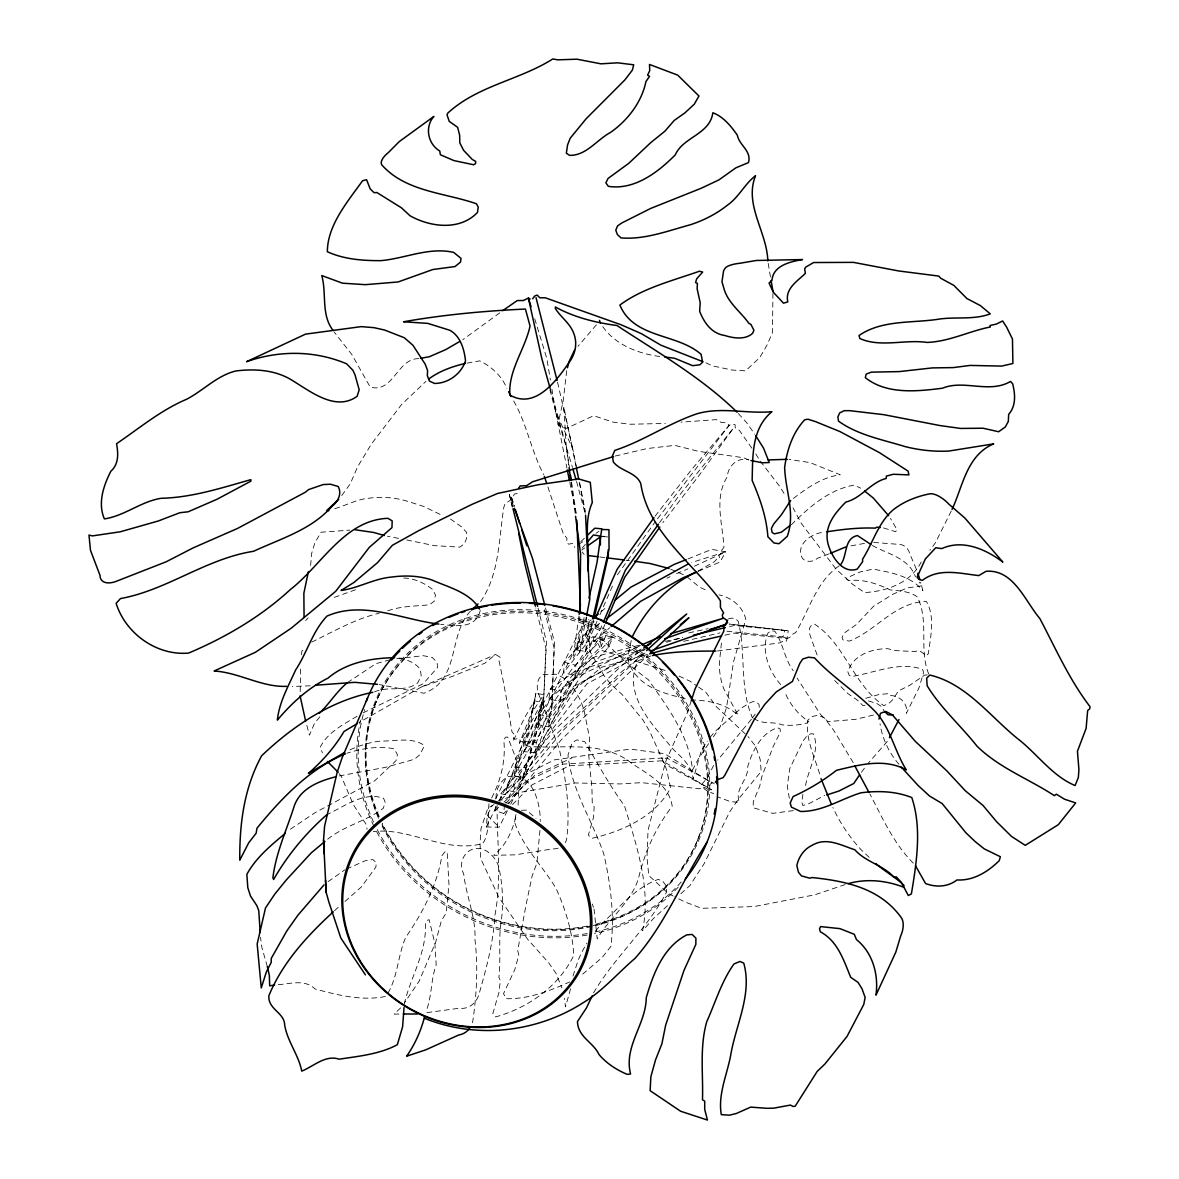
<?xml version="1.0" encoding="UTF-8"?>
<svg xmlns="http://www.w3.org/2000/svg" width="1179" height="1179" viewBox="0 0 1179 1179"><rect width="100%" height="100%" fill="white"/><g stroke="black" fill="none" stroke-linecap="round" stroke-linejoin="round"><path stroke-width="0.75" stroke-dasharray="5 3.75" d="M300.616 669.038L300.114 696.082M579.832 616.882L579.788 620.478L579.994 615.526M543.593 701.078L525.569 741.591L524.301 751.642L535.767 752.939L551.698 709.773L554.484 642.128L545.317 607.214M586.302 617.501L586.066 624.133L588.292 629.571L586.096 634.464L588.012 636.218L592.403 636.071L593.759 638.34L593.332 640.89L598.313 643.926L600.966 650.174L667.771 671.293M551.698 709.773L554.115 648.008L543.725 607.214M535.767 752.939L536.224 742.726L552.509 701.372M524.301 751.642L543.298 707.179L545.936 648.524L535.811 607.951M543.298 707.179L546.466 641.671L538.051 608.069M404.264 1004.14C410.277 977.435 426.798 952.706 425.383 923.997L427.27 920.298L429.171 919.708L434.859 943.406L436.201 964.761C430.689 979.749 432.103 996.756 425.855 1011.877M586.361 616.941L579.552 652.164L588.292 628.495L588.763 619.388M514.442 775.9L514.884 767.544L532.245 712.116L535.885 693.385L543.902 694.667L526.453 767.691L522.754 777.816L514.442 775.9L531.051 720.649L535.885 693.385L531.552 712.956L519.394 743.315L541.957 702.522L534.647 700.827L524.773 717.451L513.116 741.001M497.066 805.36C496.978 842.115 501.9 879.048 494.871 915.523C493.456 942.566 486.175 969.05 478.792 994.914A19.866 17.376 -84.5 0 1 459.574 1008.192L425.825 1012.79M570.577 988.768L565.522 1006.91L564.373 998.392M496.079 798.345C495.607 789.547 500.058 781.029 507.825 776.71C532.54 771.375 540.527 802.973 540.262 821.542M505.275 802.648L508.812 803.371L509.343 795.368L564.151 729.359L645.193 651.825M301.544 654.846L301.795 651.265L305.523 647.831M548.751 726.795L549.502 717.068L581.159 668.891L612.947 637.5L605.903 635.555L593.332 640.89L600.45 641.98L601.261 646.151L571.52 676.481L537.83 724.658L548.751 726.795L580.289 677.085L608.113 647.787L612.947 637.5L593.332 640.89M593.685 619.771L585.595 651.442L576.693 649.983L577.342 641.921L584.637 615.91M608.113 647.787L608.497 643.041L600.067 639.121M495.548 806.318L495.003 810.695L503.772 813.481L504.391 805.773M604.842 624.575L599.183 638.06L574.792 675.479L563.518 672.752L564.402 662.274L586.508 638.001L593.995 621.2M310.608 565.434L311.669 553.393L314.808 543.003L321.012 532.245L349.78 530.108M507.368 810.784L499.115 827.201L486.249 826.98L487.325 815.352L492.277 805.493M639.357 645.178L595.144 656.718L550.225 689.199L548.883 699.221L560.217 701.254L561.263 690.201L594.688 662.215L637.205 647.271M574.792 675.479L575.809 665.31L600.494 628.923L602.631 623.883M499.97 801.558L500.795 793.718L554.793 729.801L620.773 666.386L642.275 649.305M537.83 724.658L538.95 714.518L573.156 667.447L605.903 635.555L601.261 646.151M585.595 651.442L586.553 642.923L592.315 620.346M514.884 767.544L526.453 767.691L539.717 721.445L541.957 702.522L540.174 711.04M518.097 805.051L518.834 789.414L521.472 783.357L517.345 762.076L507.766 737.14L505.57 737.111L503.772 740.132C506.086 761.354 500.294 782.296 490.125 800.747M539.953 830.399L536.887 863.072L532.097 876.071L525.981 905.163L517.699 950.687L518.834 955.064L514.869 969.462L503.521 993.646L506.159 998.687C528.251 999.35 549.709 990.876 569.619 981.96M578.918 616.293L572.965 658.958L588.292 628.495M717.436 650.97L779.776 642.894L783.003 641.214L785.42 641.966L786.614 640.772L788.265 630.78L729.241 624.059L788.265 630.78L734.237 625.489L728.917 626.756M802.914 794.189L801.779 802.059L802.811 805.508L808.529 803.857L824.725 795.427M721.43 643.071L719.441 661.92A68.397 68.19 5.2 0 0 723.788 688.801L738.172 715.27C726.117 704.069 709.434 700.488 693.429 700.017M566.701 370.692L563.282 400.433L557.903 424.366L561.233 427.299L566.716 428.272L592.344 416.305L594.968 416.143L613.168 422.17L630.264 424.248L665.413 423.438M534.647 700.827L531.552 712.956L543.902 694.667M631.251 640.506L627.626 658.088C634.243 686.149 663.851 694.21 688.536 699.044M576.693 649.983L585.565 616.72M594.039 909.053L597.222 938.897C609.543 917.896 630.382 902.893 638.252 879.283C644.515 852.697 655.406 827.864 672.207 806.289C669.156 784.212 647.079 774.058 630.736 762.592C602.587 740.368 563.488 748.93 530.314 746.528L527.352 746.056L524.39 742.402L519.954 741.34L519.968 739.557L518.568 738.305L515.046 739.248L513.263 738.452L514.398 734.768L511.878 731.569C508.193 707.724 504.126 683.982 498.953 660.594L500.309 657.425L495.593 654.463L484.878 663.173L452.824 676.186L421.448 686.959L358.917 722.58M522.754 777.816L539.717 721.445M515.975 814.527L514.589 822.176C523.108 847.686 542.723 865.946 556.193 888.686C565.625 909.864 572.714 932.294 573.731 955.506C558.861 986.396 528 1008.001 495.563 1016.917L492.807 1013.66L498.953 992.482L500.353 980.501L498.894 977.406C500.78 960.472 498.85 943.259 500.471 926.252C503.58 907.918 503.124 889.246 499.601 870.927C497.789 855.645 479.278 839.964 466.147 853.478C461.21 858.754 459.957 867.479 463.671 873.683C466.118 895.937 475.992 917.1 474.99 939.825C478.129 966.559 476.743 993.705 472.926 1020.277A16.152 13.927 -68 0 1 472.027 1023.74M515.739 817.076C512.32 831.593 505.511 845.932 493.692 855.32L515.429 854.834L552.45 848.924A16.152 13.558 22.7 0 0 559.111 847.775M726.957 631.251L782.841 636.881L784.89 630.426M691.292 700.68L687.431 712.617L665.545 761.929L648.037 830.311L646.991 857.266L648.774 875.466L668.257 893.446L673.18 895.981M572.994 976.065L578.049 960.561A111.209 100.672 -47.9 0 1 586.98 943.112M388.024 993.057C398.03 975.726 397.883 955.137 405.723 937.349C422.686 912.679 436.937 885.694 441.889 855.807L444.837 851.857L447.165 851.916L448.978 884.854L446.207 912.9L441.344 920.828L435.567 942.522L419.09 981.267L404.574 1002.636M489.005 803.754C487.649 816.207 489.845 829.338 484.186 841.334L482.388 843.663C444.424 853.537 410.675 827.378 373.286 831.563M805.537 785.553C808.44 768.649 820.26 751.082 813.539 733.927L810.887 733.706L806.878 735.961L803.032 741.001L789.768 768.59L787.263 786.084L789.326 798.36M480.251 610.427C475.83 629.483 455.109 625.961 440.666 624.325M596.972 621.407L588.233 641.361L563.518 672.752M599.89 614.745L613.743 583.148M593.553 992.895C614.583 957.024 647.507 928.949 666.71 891.751L666.43 886.077L663.084 881.7L658.383 879.357C635.584 887.433 619.343 907.373 602.145 923.422A111.209 100.672 -47.9 0 0 593.995 932.957M375.541 703.259L376.322 701.711M697.423 840.214L698.204 838.667M495.563 798.92L581.173 628.024L591.121 619.845M486.249 826.98L498.57 802.309M499.395 800.674L580.775 637.868L599.625 623.234M510.684 804.211L591.637 643.292L609.794 627.729M713.663 765.377L707.444 777.624L701.741 784.448L704.276 788.869L708.063 791.654L713.708 793.555M951.232 511.052L935.345 542.915L929.877 550.254M480.59 601.57C499.763 573.819 498.643 538.936 503.89 507.029L505.084 503.728L511.907 499.174L514.324 494.104L517.478 493.411L519.851 491.451M640.403 645.576L573.922 678.721L517.537 760.322L505.924 790.092L515.046 792.008L547.572 735.504L586.98 683.732L643.793 653.358M751.362 719.293L717.643 760.175M647.374 647.905L573.466 686.399L527.308 752.099L505.924 790.092L513.499 783.504L578.874 684.1L642.923 648.037M861.436 772.319L866.226 765.716M713.383 736.772L720.118 726.971L726.5 707.651L733.559 661.655L745.806 619.299C742.652 606.315 731.702 597.694 719.043 594.835M708.608 743.684L698.292 758.996L692.486 770.123C689.17 735.313 667.55 707.429 648.479 679.826C630.927 666.96 615.202 652.282 599.713 637.161L592.58 636.734L589.5 639.755L589.854 651.324L604.237 675.906L610.634 683.938L622.291 694.726L643.13 720.222L649.703 731.422L663.983 762.842L666.798 770.285L670.571 787.955C655.657 816.708 621.834 831.563 591.725 838.357L588.38 835.056L593.553 817.209L594.172 806.804L592.3 803.842L591.917 788.235L588.807 756.019L589.5 737.715L584.018 710.156L580.657 700.547L574.527 689.627L567.526 681.506L563.238 677.778L556.429 674.241L542.974 674.491C535.826 679.369 536.312 688.728 539.319 695.905C546.452 712.838 552.199 731.113 559.141 748.429C565.758 777.816 570.356 807.983 566.79 838.018A16.152 13.558 22.7 0 1 564.594 843.604M921.197 561.97C910.807 582.898 886.49 591.46 864.472 592.551L852.314 584.062L836.132 569.162L801.322 523.402L793.069 507.854M596.412 324.8L577.975 346.331M617.383 574.821L655.318 521.678M659.547 522.68L677.645 497.523L733.441 428.139L699.353 475.078L662.922 522.577M341.748 495.578L350.296 483.744L357.62 466.766L371.429 444.011L401.553 404.559L425.884 381.406M400.624 1007.898L394.14 1014.073L401.833 1014.028M657.543 518.745L729.212 425.265L732.763 424.116L735.062 424.617L735.224 427.815L739.262 430.247L751.907 448.197M655.038 516.24L691.616 469.551L729.212 425.265L726.485 422.863L721.15 422.406L716.419 419.621L681.079 422.156M887.315 741.399L867.803 763.727M752.114 718.07L755.4 713.973M319.818 716.861L314.528 723.287L309.443 735.136L305.597 720.855M508.812 803.371L561.13 739.97L626.668 675.066L648.317 655.126M501.149 800.143L556.724 733.869L621.451 671.971L645.856 652.355M582.117 548.191L585.506 544.212M305.641 620.596L308.117 617.884M503.772 813.481L506.277 810.916M512.57 804.491L531.464 785.214L569.074 765.834L662.318 760.794L666.4 757.802L714.15 783.593M498.437 800.836L523.653 775.399L554.439 759.865L630.19 749.107L664.588 753.676L712.19 783.092L710.126 784.109L709.419 787.808L707.651 789.326L704.158 787.204L699.398 788.751L641.435 782.65L620.007 783.932L575.411 782.959L519.777 792.391L501.856 800.069M580.805 541.721L584.607 538.037M505.85 802.973L535.074 775.119L571.741 758.038M470.377 611.267C447.976 634.331 460.65 679.915 423.939 693.252L379.152 684.542M334.497 910.689L338.815 906.828M495.003 810.695L502.711 803.4M504.008 802.177L525.863 781.485L563.105 764.11L666.4 757.802M680.828 893.756L689.833 885.665L704.114 863.691L729.624 811.963L738.305 799.288L761.207 771.42L760.19 759.527L755.606 746.233L748.076 736.595M667.55 905.634L653.254 918.736L642.584 930.762C651.28 887.816 636.748 846.154 624.487 805.773C609.455 785.406 597.62 763.24 584.769 741.679L576.973 739.896L572.301 742.534L567.998 755.002C571.786 790.947 592.506 820.569 603.825 854.156C610.722 884.338 614.583 915.435 610.987 946.236L602.174 957.51L580.245 976.212M344.946 901.478L361.231 887.08L375.909 867.066L376.248 862.63L372.873 859.579L365.328 860.685L346.729 868.967M548.883 699.221L585.388 668.64L628.378 653.431L644.486 649.938M601.069 611.665L606.758 606.979M560.217 701.254L601.732 667.152L649.039 654.065M328.116 881.627L345.064 869.689M594.982 627.537L600.745 623.101M290.447 829.176L315.191 812.596L374.804 780.704L396.056 760.617L397.426 754.648L394.228 748.857C378.872 745.6 362.071 748.429 347.112 753.175M838.976 565.994C816.325 581.542 809.192 610.059 795.751 632.533L792.023 634.523L789.783 637.485L787.041 638.414L733.942 633.094L723.272 635.555M499.793 312.833L462.757 339.714M581.689 550.077L584.651 547.999M347.451 682.626L375.968 663.644L389.792 659.857M578.462 544.462L585.771 539.79M596.014 533.232L598.932 531.361M327.659 839.197C344.43 825.536 366.757 821.144 383.308 808.263L385.194 802.383L383.573 798.257C363.648 791.315 344.327 806.554 326.981 814.601M793.438 498.378C807.394 487.752 822.249 477.171 840.244 474.783L809.944 462.566L789.016 459.456M791.345 524.729C809.059 507.353 828.572 489.58 854.2 485.129L860.641 488.18M494.001 804.505L487.782 808.263L480.973 828.793L480.045 843.796L480.693 858.563L498.835 897.248L527.426 939L548.633 962.757L556.031 973.368L561.867 987.928M697.865 571.181L714.607 561.572L716.758 559.008L719.573 558.595L718.998 555.28L721.121 553.482L721.533 550.357L723.965 547.365C722.756 524.124 713.722 498.26 727.222 476.92C728.047 465.985 737.258 457.039 748.65 459.663M311.728 642.113C333.775 631.34 355.188 618.931 379.284 613.198M357.06 716.287C343.546 724.363 327.467 732.454 320.305 747.132L322.383 752.88M363.235 712.823L423.143 683.791L437.571 667.491L437.055 662.392L432.28 657.44L423.261 655.686L392.916 659.179M666.916 578.299L670.04 576.649M828.778 553.997L817.474 558.286C813.407 561.941 806.613 562.678 802.545 558.551C794.44 544.389 812.596 532.481 825.167 532.127M421.448 686.959L495.593 654.463M698.263 571.314L720.089 562L725.689 551.801L711.807 549.385L687.888 558.934M676.422 573.642L687.843 568.912M694.372 566.2L725.689 551.801L691.749 562.457M355.542 589.751L331.358 598.446M845.269 884.53L814.748 894.832L754.177 906.548L701.623 908.316L684.645 901.861L674.815 896.821M615.246 456.037L646.991 448.565L674.801 445.353L698.558 451.365L743.418 457.703L749.313 460.193M873.388 715.078L855.512 719.352L827.953 721.607L820.555 714.562L797.063 678.013M666.503 642.246L682.14 637.603M385.415 996.476C361.982 1001.222 337.666 995.12 315.014 988.945C304.83 978.821 289.901 983.979 277.374 984.76M865.74 698.292L879.136 694.49L889.261 693.591L890.897 695.566C899.99 695.772 908.39 703.937 906.342 713.354L918.868 688.079L921.89 678.308A10.817 4.863 -58.2 0 0 921.61 668.994C898.192 661.375 874.184 673.017 851.238 676.569L849.131 675.199L847.834 671.868C852.682 655.17 871.885 648.538 887.713 648.701L895.45 650.587L915.597 651.633L917.188 650.646L920.887 651.589L926.178 655.701L928.286 653.844C930.585 637.205 935.256 616.779 926.473 601.526C895.038 601.776 876.38 630.721 849.293 641.125L842.97 639.888L842.071 637.603L843.958 633.226L856.426 624.531L873.61 606.257L892.768 594.275L907.167 587.923L922.243 585.801L919.237 582.249M650.823 655.981L637.913 660.785C621.598 694.917 653.741 726.146 674.034 750.139C682.523 758.156 692.117 766.601 693.208 779.024L700.694 752.777A74.513 55.442 -25.5 0 1 707.282 741.178M339.198 775.944L385.106 767.426L411.073 760.263L415.509 758.406L420.048 754.604L424.396 745.57C412.311 736.669 394.965 741.34 380.994 741.06A111.209 56.489 -44.3 0 0 347.628 750.876M374.465 691.896C388.392 685.574 405.384 692.721 417.72 682.892L421.198 675.655L420.255 669.2C414.448 661.935 405.384 658.987 396.453 657.573M387.758 610.81C401.332 605.947 415.48 606.301 429.465 604.768L434.358 601.143L435.449 594.982L432.605 589.456C424.027 582.677 413.298 577.843 402.231 578.005M728.416 618.901L731.864 618.091L735.534 618.769L738.216 621.274C746.219 652.93 739.145 686.885 752.29 717.525M683.687 641.347L720.03 632.872M688.801 632.872L708.152 628.658M334.807 508.65C346.287 505.349 356.898 499.218 369.278 498.172A111.209 99.67 -87.9 0 1 408.921 501.738L423.585 506.41L442.67 515.621M665.265 641.317L682.803 637.588M850.973 545.862L865.194 543.268M418.766 358.637C397.146 358.342 393.477 393.58 370.191 387.066L351.828 354.54L334.084 331.888M467.061 363.132L479.72 360.862C491.717 366.698 501.812 376.042 506.926 388.481M793.438 810.607L772.746 813.348L753.219 807.762L753.278 801.587L759.703 786.231L761.737 777.079L772.805 747.368L780.292 732.174L780.159 728.976L777.521 727.708C760.927 733.205 752.423 750.92 747.722 766.645C748.886 779.393 733.957 789.075 739.425 802.324L730.553 801.661L717.466 796.827M310.239 685.795L292.245 686.487M865.047 705.293L862.822 705.499L857.59 700.267L848.01 693.709L833.347 679.192M927.357 674.904L924.498 675.169L909.82 685.279L898.457 690.879L892.989 699.398L889.585 702.817L883.896 705.661C853.64 685.353 845.004 644.043 814.66 624.192L811.638 624.899L809.384 628.407L809.781 634.449L817.239 655.377M873.683 542.428L900.638 544.506A9.933 8.032 51.6 0 1 909.628 553.378L916.628 569.884M521.472 810.327L526.379 810.106L536.003 818.329M602.646 536.622L607.848 536.902L602.425 536.165M550.225 689.199L561.263 690.201M525.569 741.591L536.224 742.726M577.342 641.921L586.553 642.923M599.831 556.974L605.078 557.623M625.99 560.202L629.424 560.629M398.561 538.361L387.464 536.224M659.754 356.485C638.075 353.656 614.539 344.504 602.115 325.669M500.795 793.718L509.343 795.368M406.652 539.953L434.535 545.671L459.795 547.13L464.32 543.873L466.589 538.331L466.678 532.569L461.947 527.101L450.452 519.025M538.95 714.518L549.502 717.068M564.402 662.274L575.809 665.31M883.528 527.927L895.524 531.67L897.101 529.843L890.454 518.406M868.466 700.93L876.69 703.436L881.494 706.53L884.103 710.834M782.841 636.881L787.041 638.414M670.733 569.221L685.5 575.588M705.16 589.721L699.56 587.171L686.915 576.737M705.912 362.852L712.558 365.888L732.188 370.044L745.6 370.854L759.792 357.502L766.836 345.447L772.481 332.67L772.938 293.026M679.03 676.083L690.157 681.256L697.187 686.119M753.823 718.306C762.047 724.938 772.687 721.017 781.751 724.761C790.254 725.94 798.787 725.188 807.055 722.992L808.661 721.43C797.77 714.268 789.621 703.834 784.683 691.749M872.313 545.45C887.979 554.292 908.67 557.755 915.479 576.855M698.602 687.092L705.631 691.94L716.64 707.017L746.838 735.387M869.174 857.354L861.259 849.912A136.793 112.771 62.1 0 1 832.89 807.497M487.325 815.352L499.115 827.201M738.305 413.52L746.602 422.583L754.722 434.226M780.704 684.601C768.9 671.19 760.794 650.602 767.912 633.123L770.815 630.853L774.75 631.119C783.092 642.717 784.286 658.81 793.275 670.748M913.283 863.161C893.697 843.574 882.599 818.167 869.91 794.042M582.058 551.949L584.165 554.498M898.987 764.287C889.069 753.027 882.305 738.643 880.02 723.818M339.198 773.601L341.276 776.268L353.346 804.653L366.183 824.489L367.082 829.22M760.322 461.181L779.54 486.19L785.199 495.239M755.754 453.9L759.379 459.81M513.661 400.978C526.969 423.895 531.139 451.144 543.755 474.665M853.213 762.636L833.759 730.376L824.386 717.923L818.182 715.226L812.08 716.523L807.615 720.354C805.434 740.25 815.411 758.348 820.525 776.976M549.93 389.777L555.825 412.503L572.699 448.58L576.325 466.575M512.158 506.955L509.387 494.502L513.764 506.587M513.337 506.498L511.539 497.538L514.53 506.233M592.315 904.042L593.464 907.373M511.539 497.538L514.265 506.159M551.905 389.07L555.825 412.503L572.449 467.4M534.721 318.787L546.791 358.416L550.401 380.051M576.575 481.518L585.595 515.12M547.896 486.868L563.341 533.866L566.952 538.302L566.657 542.915L568.838 544.167L572.478 543.386L574.335 545.17L574.792 547.483M928.728 674.034C918.588 649.084 929.553 621.495 917.291 596.898C909.304 591.003 899.209 591.018 889.983 589.854C877.264 583.738 863.426 578.918 849.086 580.599L846.92 579.42L846.581 578.005L860.552 571.786L873.108 569.103C890.793 572.463 910.483 575.735 922.892 590.635L920.637 582.279M267.324 966.559L261.841 947.356L260.515 937.202M550.077 388.215L566.244 446.222L569.442 467.871M557.549 382.276L572.699 448.58M509.387 494.502L512.541 506.955M576.089 466.457L563.827 406.947L566.244 446.222L569.103 467.783M579.434 482.683L585.565 515.194M579.582 482.756L585.373 511.524M555.825 412.503L566.952 468.137M569.825 482.491L576.649 516.594M513.499 783.504L515.046 792.008M770.476 276.962L768.089 262.725M571.579 482.314L576.369 514.781M571.019 482.167L575.323 514.501M759.291 707.4L758.981 704.349L756.623 702.286L753.381 701.446L748.68 703.421L740.176 708.933L716.213 730.464A74.513 55.442 -25.5 0 0 710.2 737.243M378.503 816.516A176.113 155.775 26.5 0 1 474.754 615.674A176.113 155.775 26.5 0 1 699.25 729.624A176.113 155.775 26.5 0 1 593.184 925.471M591.386 925.869A176.113 155.775 26.5 0 1 381.51 823.104M379.255 816.693A174.993 154.788 26.5 0 1 474.326 617.295A174.993 154.788 26.5 0 1 697.555 729.241A174.993 154.788 26.5 0 1 594.349 924.557M587.216 926.09A174.993 154.788 26.5 0 1 382.261 823.251M681.211 881.98A183.379 162.201 26.5 0 1 594.437 932.132M587.216 933.547A183.379 162.201 26.5 0 1 376.632 828.424M373.537 822.028A183.379 162.201 26.5 0 1 364.694 709.581M678.234 887.153A184.499 163.203 26.5 0 1 594.54 933.606M587.289 935.035A184.499 163.203 26.5 0 1 375.408 829.264M373.846 826.125A184.499 163.203 26.5 0 1 360.597 720.104M378.488 818.255A174.993 154.788 26.5 0 1 473.56 618.842A174.993 154.788 26.5 0 1 696.774 730.788A174.993 154.788 26.5 0 1 593.582 926.104M591.814 926.517A174.993 154.788 26.5 0 1 381.495 824.799M711.689 789.797L666.061 764.788L662.318 760.794L711.689 789.797"/><path stroke-width="1.5" d="M579.862 613.286L580.584 554.042L575.558 516.299M587.879 570.857C590.443 548.294 582.677 523.992 592.285 502.578L590.281 482.314L578.535 478.925L538.022 484.775L497.538 493.47L471.644 504.524L419.002 530.506L392.371 545.302L377.472 562.707L353.921 582.485L341.085 590.473C358.357 588.159 373.817 578.624 391.516 577.076A136.793 86.833 -43.5 0 1 432.015 580.024C448.418 587.289 470.023 592.447 479.573 609.057M365.416 974.856L340.849 938.057L329 902.466L326.141 892.282L323.547 839.964L324.593 826.14L337.194 772.216L341.881 758.333L367.583 697.983M579.169 614.51L580.407 605.623L576.796 520.219M586.715 615.187L589.78 599.33L585.565 515.194M588.984 598.269L596.987 562.619L601.762 528.811L594.761 528.221L587.142 535.59M424.602 1016.725C421.021 1030.697 414.934 1044.432 406.637 1056.192L425.678 1049.87L459.014 1034.882A16.152 13.927 -68 0 0 469.64 1028.25M567.453 367.745L568.926 361.982L574.468 350.296M592.772 618.621L609.042 549.296L608.953 529.695L601.865 529.489M594.142 618.017L608.379 555.191L608.217 549.694M878.959 719.072L880.507 713.295L885.738 711.379L892.341 714.842L915.317 741.385L946.722 770.757L965.365 790.814L983.05 805.478L996.506 821.616L1011.508 836.427L1025.258 845.343L1058.315 824.681L1075.675 802.928L1064.445 799.185L1056.369 794.174L1054.35 795.663C1028.972 778.951 999.468 768.163 977.023 746.189C960.87 725.689 940.695 708.078 927.136 685.721L926.679 678.131L929.848 675.051C967.487 683.938 991.2 718.276 1020.454 740.884C1038.463 755.71 1053.171 776.357 1075.071 785.553L1078.343 777.521L1078.918 769.563L1077.444 751.244L1086.11 728.416L1087.657 710.524L1089.72 708.83L1090.015 706.663C1069.265 679.576 1055.677 648.538 1039.863 618.562C1024.86 600.818 1013.527 569.089 986.042 571.299L978.806 575.588C959.986 573.495 938.926 567.615 922.376 580.377L918.913 579.449L917.1 577.135L925.323 558.979L935.699 547.763L941.815 548.589C962.83 539.024 985.85 549.267 1002.857 562.103L964.879 518.053L949.11 504.376A19.866 8.43 44.1 0 0 929.774 493.839C916.392 496.447 903.202 501.694 892.547 510.345C877.854 523.609 872.887 542.988 862.601 559.155L862.601 561.749L857.236 569.089C843.589 573.937 833.126 558.758 829.25 547.675C822.176 528.855 833.347 514.692 845.829 502.062C861.495 498.29 870.647 482.24 886.195 478.468L886.372 476.095L893.358 474.267L908.95 474.886L908.066 471.099L879.446 452.648L839.934 431.558L815.234 421.507L808.013 419.223L804.741 419.753C792.642 432.605 787.041 449.995 784.639 467.356C785.347 490.744 795.648 513.116 787.292 536.298L779.01 543.725L773.984 542.988L767.883 536.74C766.453 516.888 759.969 498.57 752.143 480.413C752.895 456.42 751.215 428.847 771.936 411.677C747.014 414.05 721.857 406.696 697.393 413.652C668.788 423.187 643.675 440.902 614.775 450.393L612.446 455.875L613.301 461.962C620.655 471.349 636.071 472.101 640.772 483.552C647.846 530.977 690.658 561.602 718.07 597.34L720.398 600.789L720.428 607.48L723.626 613.006L722.329 614.804L722.683 617.472L726.544 620.066L727.576 622.659L723.877 625.253L650.602 650.955M691.292 700.68L695.138 688.742L723.818 631.03L723.877 625.253L709.964 629.38M308.367 571.756L303.873 593.17L304.064 617.487M724.834 625.651L727.576 620.228M898.958 719.573L889.452 737.671M605.549 622.895L624.634 577.401L659.813 527.028M603.353 622.188L625.489 570.046L658.486 524.169M595.498 617.855L617.236 569.148L653.977 517.714M592.167 995.887L586.494 1007.868L577.459 1021.574C577.843 1037.019 593.391 1042.28 599.079 1054.63C606.669 1063.487 616.44 1069.81 627.11 1074.334L630.573 1074.01C623.44 1046.51 646.107 1024.124 646.254 997.714C653.299 973.589 663.217 947.135 686.826 934.859L692.147 934.446L695.89 938.101L695.846 944.379L683.982 970.405L665.678 1025.082L661.891 1043.828L655.553 1059.847L650.867 1076.692L650.13 1090.678L680.622 1111.252L707.429 1120.05L704.703 1109.38L704.718 1101.112L702.478 1099.815C703.332 1073.966 699.427 1047.541 706.737 1021.721C715.432 1002.386 721.548 981.267 733.986 963.98L739.926 961.445L743.743 963.096C752.585 994.413 735.534 1025.273 730.582 1055.824C726.868 1075.115 717.819 1094.805 721.297 1114.641L729.55 1115.187L736.403 1113.462L750.699 1107.11L767.116 1108.319L773.881 1108.142L790.446 1105.077L793.099 1106.491L795.177 1106.211L817.209 1071.402L824.932 1063.989L847.023 1036.444L863.75 1004.508L865.135 997.493L862.026 988.798L858.032 982.372L850.722 977.332C843.722 960.354 837.753 941.107 820.348 931.808L819.523 928.698L820.658 926.591L839.934 928.639L854.303 934.299L856.455 939.589C872.873 952.72 878.782 974.959 875.968 995.164L895.804 952.16L900.712 935.861A16.152 9.152 -69.9 0 0 900.992 917.247C879.799 888.17 845.977 881.081 812.051 877.544L809.796 878.193L801.455 875.909L798.507 872.327L796.827 865.578C798.699 856.927 803.96 849.204 812.036 845.358C826.302 836.722 841.054 845.314 854.849 849.794C865.592 861.982 883.159 865.121 893.933 877.191L896.217 876.822L901.287 882.275L908.316 895.524L911.382 893.933C916.555 862.807 922.066 827.953 911.765 797.549C895.701 791.138 878.001 790.593 860.906 792.819C840.45 799.111 822.691 811.697 800.556 811.461L791.404 807.114L790.181 803.046L793.084 796.577C808.602 789.458 823.016 780.955 836.442 770.314C859.226 764.92 883.926 757.832 906.253 769.858C894.566 751.082 890.587 728.254 875.363 711.703C856.485 692.25 833.081 677.896 814.512 657.867L808.499 657.219L802.766 659.002L799.819 663.379L792.435 681.447L776.209 691.97L764.744 704.394L754.029 719.942L725.011 774.942L723.022 777.713L717.525 779.584L715.285 782.266M632.18 636.984C645.9 609.071 668.021 585.3 696.406 572.036M952.028 509.461C962.919 486.131 966.736 455.182 993.661 443.864L948.756 451.071A111.209 79.612 15.5 0 1 905.177 446.605C882.629 439.649 858.003 435.169 838.505 421.139L837.886 416.88L839.684 412.901L844.193 410.69L849.676 410.66L883.882 414.684L939.796 425.531L960.546 428.434L983.109 428.228L998.642 431.75L1005.304 426.99L1008.31 421.492L1008.679 414.315C1016.165 406.033 1015.266 393.978 1012.687 383.882L1010.565 381.436C989.24 393.978 963.995 379.255 942.419 388.23C916.982 391.443 886.564 394.67 865.342 377.648L866.167 374.111L871.266 372.151L899.091 371.606L932.324 367.907L953.295 367.597L970.17 365.416L1001.634 366.094L1012.894 363.515L1012.466 339.08L1006.645 327.172L1002.636 320.968L996.27 324.107L989.992 325.492L990.345 326.981C969.197 331.137 949.331 341.615 927.033 342.426C904.912 339.169 880.551 347.805 859.845 338.506L859.005 335.529C882.452 319.347 913.165 323.429 940.046 318.964C956.611 316.783 974.458 319.892 990.286 313.865L980.324 305.553L966.927 298.567L953.796 285.347L940.886 278.347L938.69 276.078L898.619 270.949L853.434 262.372L813.613 262.534L805.861 267.058L804.682 268.709L805.331 273.469C797.225 281.206 784.772 288.855 787.793 301.942L783.475 303.165L773.35 292.259L769.062 283.019L771.95 280.469C773.056 265.393 790.402 261.723 802.486 259.557L756.299 260.471L740.014 263.256A16.152 4.804 -5 0 0 724.908 268.635L723.597 270.698L721.975 281.796L724.54 290.579C729.27 303.917 741.046 312.243 748.974 323.444L750.89 324.372L753.912 330.179L752.688 333.23C745.496 340.083 733.485 338.285 724.849 335.499C711.526 333.583 704.187 322.751 699.663 311.344L700.193 302.62L697.143 288.826L697.393 283.402L695.595 282.562L696.656 278.848L702.684 272.025L699.412 271.229C672.737 280.661 642.496 288.133 619.874 305.066C633.948 338.8 677.085 333.112 701.107 354.348L702.61 362.218L699.825 364.783L692.677 365.696L674.639 358.254L664.75 357.016M790.696 500.5L781.309 514.899L773.689 524.007L771.375 528.457L772.157 532.495L774.411 533.851L781.323 532.23L789.871 525.628M706.943 842.366C682.287 880.389 665.324 924.071 635.127 958.276C618.091 972.763 603.412 990.331 584.194 1002.076C537.167 1032.612 476.493 1039.436 424.381 1018.243M859.638 774.824L853.729 783.519L838.903 791.05L826.759 794.955M518.613 488.106L520.234 485.925L526.6 485.674L532.554 481.784L613.552 456.568M319.421 713.192C329.398 703.834 336.531 691.513 347.451 682.626M532.643 298.759L534.853 295.914L537.226 295.133L539.835 297.801L545.229 297.786L621.23 324.829L641.273 333.613L660.933 345.196L702.861 361.673M338.682 499.395L326.627 510.61L328.808 510.699M587.761 541.574L593.405 534.942L600.391 536.106L600.406 544.978M840.347 564.962C847.745 556.193 843.383 538.508 857.457 535.546L870.824 544.418M324.092 884.825L297.948 915.155L286.806 930.968L271.229 958.424L271.229 962.329L266.351 971.953L261.266 987.928L257.169 943.981L265.511 907.963L274.722 894.198L286.364 879.858L311.389 852.726L324.947 841.452M471.659 610.059L478.04 603.987M333.289 911.824C307.306 935.64 282.385 962.727 268.886 995.695C267.736 1009.342 284.522 1012.496 284.67 1025.037C287.455 1041.558 298.655 1055.028 301.75 1071.121C313.629 1066.347 325.551 1054.498 339.095 1059.184C358.755 1056.207 379.594 1054.232 397.338 1044.712L402.614 1026.776L404.029 1007.529M649.673 653.888L688.919 617.752L680.312 624.664M646.534 650.602L686.709 613.994L643.705 648.155M611.194 626.535L640.536 601.393L683.142 577.754L696.583 572.021M428.552 379.181C439.089 371.164 452.412 366.418 465.248 363.456M592.551 618.666L598.239 613.994M615.291 599.964L630.927 587.113L674.211 564.402L686.178 559.627M285.318 833.317C270.993 845.284 255.858 857.752 246.853 874.376L247.796 887.669L250.537 896.143L256.889 905.693L258.761 910.645L260.205 932.56M606.507 618.68L651.162 584.371L688.492 563.842M326.981 814.601C305.95 832.949 287.543 855.099 273.616 879.475L272.909 877.751C275.812 853.316 286.261 830.856 293.704 807.703C299.186 788.825 318.507 781.176 335.735 776.799M502.637 310.725L517.183 300.586L523.417 300.498L528.413 298.095L530.167 299.039M587.599 545.906L600.907 536.519M357.429 723.464L343.988 731.511C334.63 747.383 322.265 761.295 308.412 773.365L344.681 752.438M459.663 341.512L445.75 349.618L429.274 356.751L420.52 358.328M644.53 647.138L650.941 643.528M642.024 644.766L660.211 636.778M845.741 546.953L830.281 553.393M345.506 753.808C309.355 768.796 281.25 798.507 256.948 828.233L256.167 833.185L248.71 842.808L239.779 860.169C239.47 823.841 243.994 788.235 261.62 755.798C292.598 726.22 330.238 700.945 372.8 692.294M664.632 638.753L722.83 618.415L670.645 633.712M826.862 531.817C842.587 529.297 859.182 527.47 875.319 528.133L876.896 527.146L880.212 527.544M650.793 653.579L678.839 645.827L721.489 635.967M848.335 883.602C866.727 878.37 886.652 880.462 904.278 887.463M652.429 655.553C673.194 651.28 694.696 651.132 715.815 651.059M693.414 635.157L725.365 627.596M720.457 625.975L725.733 624.826M274.604 985.01L269.711 985.836L269.328 975.298L267.324 966.559M893.255 714.931L887.993 714.783L884.943 711.733M315.545 685.22L354.732 682.332L377.368 684.336M394.641 657.69C370.884 658.088 346.479 662.495 327.924 678.176C307.984 688.064 291.596 703.244 277.374 720.104C279.069 702.551 288.413 686.031 295.605 670.026C307.159 652.606 312.302 631.59 326.996 616.086C363.486 600.155 401.98 619.727 438.883 624.074M768.207 459.928L787.307 459.324M286.748 686.34C261.679 687.431 239.116 672.472 214.106 670.998L255.445 652.267L291.184 628.23L335.706 591.298L369.233 547.439L391.944 527.647L392.194 520.882L387.906 518.318C344.415 519.983 321.484 565.375 290.476 589.456C260.913 616.705 225.513 637.5 188.581 653.078C156.63 655.907 125.49 633.418 116.131 603.309L120.494 598.564C167.109 590.148 206.03 558.61 253.588 551.286C280.897 538.538 311.61 529.725 332.11 506.159C338.064 501.635 342.116 493.647 338.196 486.514L330.518 484.23L323.238 484.554L308.647 489.565L305.287 492.262L237.568 528.428L193.002 547.955L166.195 561.779L115.513 581.615A22.283 11.805 -38 0 1 100.038 575.426L90.474 550.313L88.985 535.089L92.463 535.9L120.214 531.803L158.428 520.941L179.812 512.732L188.183 511.789L217.142 499.203L250.891 481.165L250.847 479.647C221.652 487.87 192.044 497.582 161.155 498.29C141.038 501.429 124.606 515.871 104.4 518.907C97.548 503.345 103.501 485.586 110.855 471.246C118.946 464.084 118.327 453.281 116.559 443.702C139.505 428.124 160.83 410.159 186.68 399.224C203.407 390.5 217.039 375.541 235.859 370.972C255.651 368.511 276.947 369.97 293.939 381.48C312.258 392.71 336.339 411.383 357.134 396.306L359.197 389.792L355.041 374.937L352.963 370.339L346.597 363.795C314.498 350.266 278.878 350.251 246.588 361.688L305.538 334.129L361.246 326.627L374.111 327.674L384.619 330.046L404.338 337.754L413.018 345.359L425.236 364.252L427.594 370.545L427.314 375.556L429.377 381.038L434.52 383.426C448.182 383.543 461.284 373.831 465.528 360.892C464.275 349.47 460.621 336.295 449.921 330.312L427.815 323.385L403.527 321.779C443.746 314.675 484.657 310.932 525.436 309.045L530.049 326.082C524.994 349.397 508.061 370.604 509.888 395.039C536.062 410.263 557.844 378.827 570.636 360.229A153.476 64.963 -0.9 0 0 574.085 334.276C570.489 323.385 560.968 317.652 555.294 308.397L555.353 306.982C574.291 317.431 595.646 322.663 616.971 325.522C658.118 352.624 701.8 377.663 737.126 412.237M417.602 1013.984L403.365 1014.014M587.569 555.471L598.077 556.768M606.831 557.844L624.266 559.981M634.597 561.263L650.218 563.547L669.082 568.514M354.894 529.71L373.64 532.466L384.354 535.487M750.935 460.517L762.268 462.772L769.253 462.536L763.565 448.197L755.724 435.685M864.561 491.009L873.256 497.98L888.642 515.695M904.042 885.488C895.347 877.058 884.869 871.443 875.776 863.559M338.167 772.26L327.408 761.472M901.213 767.028L918.176 785.553L929.553 796.017L942.183 803.577L965.866 832.757L975.298 841.703L984.288 848.895L1000.367 856.735L999.247 860.655C988.017 871.767 973.338 880.934 956.994 879.947C947.901 887.021 936.052 887.536 925.559 883.528L915.538 865.828M333.067 330.444C320.821 314.528 326.848 293.807 321.779 275.577L342.5 283.181L365.313 284.67L398.104 281.973L432.811 269.534L455.035 266.557L460.562 262.018L460.989 258.363L453.65 252.38C428.788 246.794 405.325 258.481 380.861 260.647C362.675 260.706 344.017 259.365 327.364 251.731C327.379 225.218 347.776 201.476 362.587 180.726L366.566 179.709L370.177 188.876L374.126 192.708L376.838 192.501L401.508 207.872L409.997 215.742C430.394 227.252 459.957 230.922 477.495 212.412L478.217 207.062L476.478 203.79C444.91 192.722 405.827 191.794 381.996 165.119A16.152 7.103 -31.8 0 1 388.436 152.504L399.342 141.539L433.887 116.426C424.499 126.964 427.83 143.926 439.752 151L440.386 154.758L453.886 160.58L473.707 164.765L475.564 163.572L475.668 161.42L472.189 159.357L463.598 150.322L459.795 142.851L459.663 135.29L457.629 127.317L449.258 121.363L447.018 114.894L447.652 113.243C477.539 85.581 519.187 80.231 552.804 58.965L557.8 59.834L576.973 59.201L600.966 63.828L617.59 62.811L633.698 64.801L632.357 70.15L624.855 79.936L586.184 118.711L570.15 138.297L567.541 145.017L566.362 153.241L569.619 155.363C586.317 155.687 596.736 139.844 610.442 132.461C627.582 120.509 641.685 102.278 645.945 81.543L649.585 76.281L647.58 75.176L649.732 70.607L649.496 64.462L677.719 75.132L698.955 96.015L694.239 104.238L684.925 112.86L674.27 120.405L664.838 131.252L650.764 142.615L628.746 163.336L608.04 178.471L605.873 182.848L608.364 186.341C634.376 190.35 657.926 172.399 675.287 154.847C683.172 136.838 709.994 134.391 712.838 112.757C723.331 116.633 731.113 126.212 737.347 135.202C739.218 145.356 751.819 150.897 748.488 162.584L735.917 167.816L718.969 179.871L701.078 188.316L650.616 208.462L621.687 223.023L617.56 225.926L615.777 230.2L617.383 234.577L621.024 237.922C644.795 239.823 667.962 230.833 690.526 224.703A111.209 83.178 -0.3 0 0 726.898 205.573C738.747 197.571 744.48 184.116 755.562 175.7C743.802 204.66 767.102 232.071 767.809 260.957M869.07 792.583L854.804 765.849M508.591 391.693L511.082 396.512M831.446 804.299L821.011 778.612M917.881 573.274L919.885 579.42M514.383 508.311L532.495 558.345L544.86 605.475M544.344 476.404L546.702 483.375M515.356 509.593L519.703 523.373M521.884 530.255L526.792 545.759M599.536 320.393L600.332 322.943M531.036 306.717L528.413 298.095L541.765 358.342L550.077 388.215M572.965 469.168L576.059 479.765M300.114 696.082L305.597 720.855M536.032 297.668L557.107 380.508M512.998 508.738L537.609 606.301M535.369 606.183L524.817 563.842L518.716 533.38M576.457 468.255L578.683 479.072M567.305 469.935L569.457 480.693M771.095 280.528L772.938 291.198M570.503 475.093L571.299 480.501M569.103 467.783L570.783 480.369M323.547 839.964L324.269 853.905M325.507 880.065L326.141 892.282M366.286 701.269A184.499 163.203 26.5 0 1 618.577 628.599A184.499 163.203 26.5 0 1 685.264 879.077M391.516 660.093A183.379 162.201 26.5 0 1 399.873 650.852M402.437 648.317A183.379 162.201 26.5 0 1 410.484 641.081M419.031 634.435A183.379 162.201 26.5 0 1 421.979 632.357M432.737 625.577A183.379 162.201 26.5 0 1 435.95 623.779M449.287 617.295A183.379 162.201 26.5 0 1 457.924 613.846M461.416 612.608A183.379 162.201 26.5 0 1 464.806 611.488M473.472 608.968A183.379 162.201 26.5 0 1 487.782 605.844M491.422 605.24A183.379 162.201 26.5 0 1 520.307 603.058M529.371 603.294A183.379 162.201 26.5 0 1 543.858 604.547M552.818 605.859A183.379 162.201 26.5 0 1 598.549 619.299M600.229 620.021A183.379 162.201 26.5 0 1 640.123 642.997M641.582 644.088A183.379 162.201 26.5 0 1 655.73 655.73M662.406 662.023A183.379 162.201 26.5 0 1 674.697 675.331M678.102 679.487A183.379 162.201 26.5 0 1 712.617 749.741M714.076 756.638A183.379 162.201 26.5 0 1 714.725 760.234M716.581 776.607A183.379 162.201 26.5 0 1 716.847 783.902M715.108 808.927A183.379 162.201 26.5 0 1 714.194 814.217M354.422 950.274A126.669 112.049 26.5 0 0 568.234 986.631A126.669 112.049 26.5 0 0 477.2 798.684A126.669 112.049 26.5 0 0 354.422 950.274M353.671 950.127A127.789 113.037 26.5 0 0 569.383 986.808A127.789 113.037 26.5 0 0 477.539 797.196A127.789 113.037 26.5 0 0 353.671 950.127"/></g></svg>
